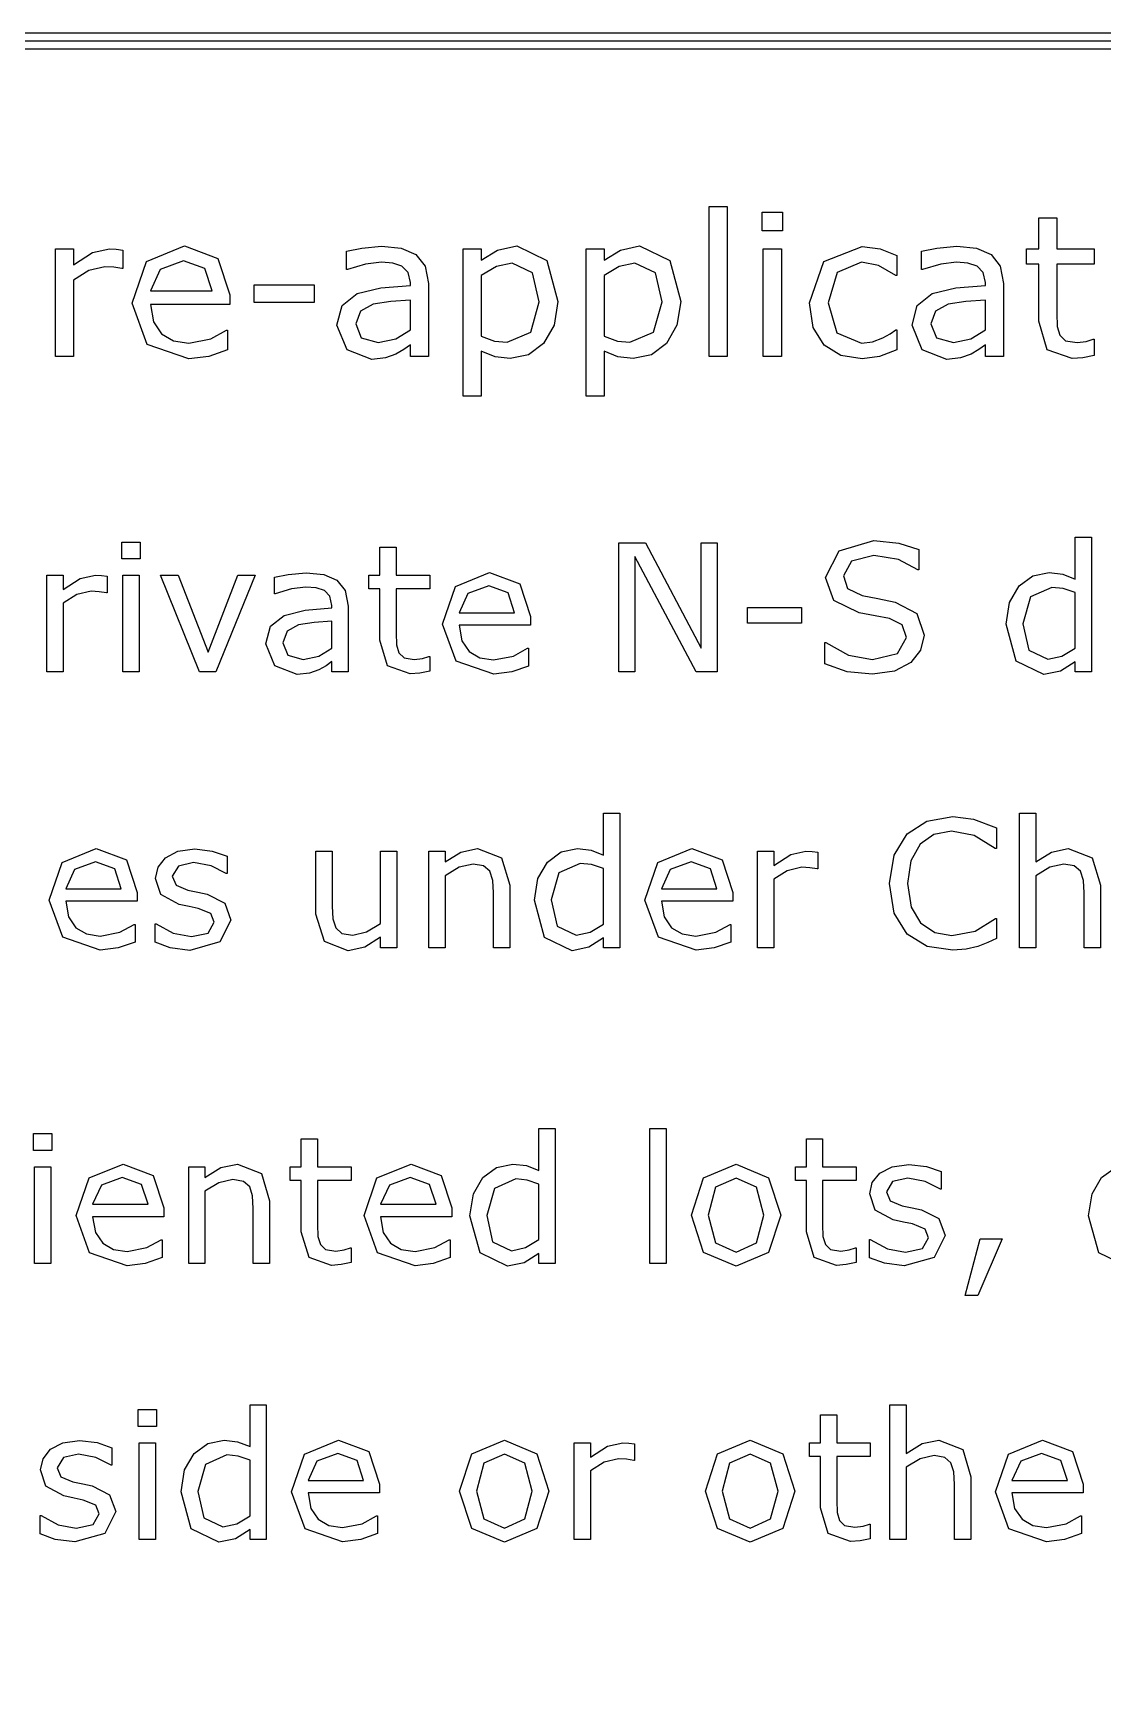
# Model space of a CAD drawing. Extents: x -17 to 192, y 167 to 459.
# Drawn here: x 113.86 to 128.22, y 263.16 to 285.33 of the extents above; entities that cross this region are included whole.
import ezdxf

# ---------------------------------------------------------------- set-up
doc = ezdxf.new("R2010")
doc.units = 0
doc.header["$MEASUREMENT"] = 0
doc.layers.add('Layer 1', color=7, linetype='Continuous')

msp = doc.modelspace()

# ---------------------------------------------------------------- linework, layer by layer
at = {"layer": 'Layer 1', "color": 7}
for points in [[(94.720714, 285.32699), (94.267482, 285.235512), (93.897411, 284.986025), (93.647924, 284.615954), (93.556446, 284.162722), (93.556446, 239.183612), (93.647924, 238.73038), (93.897411, 238.360309), (94.267482, 238.110822), (94.720714, 238.019344), (174.095614, 238.019344), (174.548846, 238.110822), (174.918917, 238.360309), (175.168404, 238.73038), (175.259882, 239.183612), (175.259882, 284.162722), (175.168404, 284.615954), (174.918917, 284.986025), (174.548846, 285.235512), (174.095614, 285.32699), (94.720714, 285.32699)], [(94.720714, 285.221054), (174.095614, 285.221054), (174.50833, 285.13814), (174.844648, 284.911756), (175.071032, 284.575438), (175.153946, 284.162722), (175.153946, 239.183612), (175.071032, 238.770896), (174.844648, 238.434578), (174.50833, 238.208194), (174.095614, 238.12528), (94.720714, 238.12528), (94.307998, 238.208194), (93.97168, 238.434578), (93.745296, 238.770896), (93.662382, 239.183612), (93.662382, 284.162722), (93.745296, 284.575438), (93.97168, 284.911756), (94.307998, 285.13814), (94.720714, 285.221054), (94.720714, 285.221054)], [(94.720714, 285.115118), (174.095614, 285.115118), (174.467815, 285.040769), (174.77038, 284.837488), (174.973661, 284.534923), (175.04801, 284.162722), (175.04801, 239.183612), (174.973661, 238.811411), (174.77038, 238.508846), (174.467815, 238.305565), (174.095614, 238.231216), (94.720714, 238.231216), (94.348513, 238.305565), (94.045948, 238.508846), (93.842667, 238.811411), (93.768318, 239.183612), (93.768318, 284.162722), (93.842667, 284.534923), (94.045948, 284.837488), (94.348513, 285.040769), (94.720714, 285.115118), (94.720714, 285.115118)], [(123.175015, 280.987726), (122.932136, 280.987726), (122.932136, 282.997938), (123.175015, 282.997938), (123.175015, 280.987726)], [(123.91657, 282.672376), (123.642684, 282.672376), (123.642684, 282.924299), (123.91657, 282.924299), (123.91657, 282.672376)], [(128.098479, 281.000646), (127.948619, 280.97093), (127.805217, 280.959315), (127.469319, 281.078171), (127.354339, 281.459284), (127.354339, 282.226678), (127.190268, 282.226678), (127.190268, 282.430799), (127.354339, 282.430799), (127.354339, 282.845501), (127.597218, 282.845501), (127.597218, 282.430799), (128.098479, 282.430799), (128.098479, 282.226678), (127.597218, 282.226678), (127.597218, 281.569097), (127.602378, 281.390813), (127.638551, 281.271957), (127.716066, 281.195733), (127.868511, 281.172476), (127.992534, 281.189277), (128.085554, 281.21899), (128.098465, 281.21899), (128.098479, 281.000646)], [(115.063117, 282.165951), (115.050205, 282.165951), (114.944269, 282.184049), (114.824122, 282.190504), (114.607079, 282.14012), (114.405541, 282.01222), (114.405541, 280.987726), (114.162664, 280.987726), (114.162664, 282.430788), (114.405541, 282.430788), (114.405541, 282.217624), (114.660049, 282.381695), (114.886132, 282.430788), (114.977858, 282.426899), (115.063125, 282.415284), (115.063117, 282.165951)], [(116.499718, 281.684069), (115.436478, 281.684069), (115.476528, 281.451524), (115.586338, 281.290036), (115.745244, 281.197019), (115.949364, 281.166013), (116.245213, 281.224147), (116.458377, 281.34042), (116.471289, 281.34042), (116.471289, 281.075578), (116.22066, 280.98902), (115.951941, 280.95414), (115.391253, 281.147926), (115.189715, 281.700862), (115.382209, 282.262844), (115.891222, 282.470841), (116.340807, 282.300309), (116.49971, 281.815842), (116.499718, 281.684069)], [(119.164929, 280.987726), (118.923341, 280.987726), (118.923341, 281.141462), (118.835491, 281.079452), (118.729555, 281.017439), (118.590027, 280.968348), (118.405285, 280.947684), (118.074556, 281.076875), (117.938907, 281.406312), (118.008669, 281.671154), (118.210208, 281.831352), (118.526726, 281.910158), (118.923341, 281.941164), (118.923341, 281.978629), (118.893625, 282.115572), (118.810943, 282.200836), (118.68692, 282.240886), (118.535769, 282.251232), (118.322602, 282.225382), (118.079723, 282.153037), (118.066811, 282.153037), (118.066811, 282.39979), (118.272226, 282.442425), (118.537068, 282.465681), (118.801908, 282.439832), (118.998279, 282.354567), (119.122302, 282.200828), (119.164937, 281.966993), (119.164929, 280.987726)], [(120.902546, 281.726698), (120.852161, 281.405013), (120.710051, 281.159549), (120.508513, 281.01098), (120.264343, 280.959304), (120.060219, 280.983858), (119.875477, 281.060082), (119.875477, 280.455467), (119.632598, 280.455467), (119.632598, 282.430796), (119.875477, 282.430796), (119.875477, 282.279642), (120.092517, 282.415294), (120.350901, 282.470846), (120.75656, 282.273184), (120.902546, 281.726706), (120.902546, 281.726698)], [(122.551022, 281.726698), (122.500638, 281.405013), (122.358528, 281.159549), (122.156989, 281.01098), (121.912819, 280.959304), (121.708696, 280.983858), (121.523954, 281.060082), (121.523954, 280.455467), (121.281074, 280.455467), (121.281074, 282.430796), (121.523954, 282.430796), (121.523954, 282.279642), (121.740994, 282.415294), (121.999377, 282.470846), (122.405036, 282.273184), (122.551022, 281.726706), (122.551022, 281.726698)], [(123.901068, 280.987726), (123.658188, 280.987726), (123.658188, 282.430788), (123.901068, 282.430788), (123.901068, 280.987726)], [(125.448775, 281.07816), (125.217522, 280.987726), (124.986271, 280.955428), (124.699465, 281.000646), (124.475967, 281.140171), (124.329981, 281.375298), (124.278305, 281.70732), (124.472091, 282.262841), (124.986271, 282.464377), (125.22915, 282.429497), (125.448775, 282.34423), (125.448775, 282.074223), (125.435863, 282.074223), (125.205904, 282.20729), (124.975944, 282.253798), (124.649089, 282.11427), (124.530236, 281.70732), (124.646507, 281.305535), (124.975944, 281.16601), (125.125804, 281.185377), (125.262747, 281.235762), (125.362225, 281.292605), (125.435863, 281.345575), (125.448775, 281.345575), (125.448775, 281.07816)], [(126.8815, 280.987726), (126.639915, 280.987726), (126.639915, 281.141462), (126.552065, 281.079452), (126.446129, 281.017439), (126.306601, 280.968348), (126.121858, 280.947684), (125.79113, 281.076875), (125.655481, 281.406312), (125.725243, 281.671154), (125.926781, 281.831352), (126.243297, 281.910158), (126.639915, 281.941164), (126.639915, 281.978629), (126.610199, 282.115572), (126.527517, 282.200836), (126.403494, 282.240886), (126.25234, 282.251232), (126.039176, 282.225382), (125.796297, 282.153037), (125.783385, 282.153037), (125.783385, 282.39979), (125.9888, 282.442425), (126.253642, 282.465681), (126.518482, 282.439832), (126.714852, 282.354567), (126.838876, 282.200828), (126.881508, 281.966993), (126.8815, 280.987726)], [(116.2633, 281.870102), (116.166407, 282.165951), (115.878311, 282.270594), (115.56696, 282.155614), (115.436478, 281.870102), (116.2633, 281.870102)], [(120.651914, 281.720243), (120.562774, 282.110399), (120.288888, 282.239593), (120.078306, 282.194375), (119.875477, 282.075519), (119.875477, 281.257741), (120.05247, 281.194437), (120.22171, 281.177636), (120.538226, 281.314579), (120.651914, 281.720237), (120.651914, 281.720243)], [(122.300391, 281.720243), (122.21125, 282.110399), (121.937364, 282.239593), (121.726783, 282.194375), (121.523954, 282.075519), (121.523954, 281.257741), (121.700946, 281.194437), (121.870184, 281.177636), (122.186702, 281.314579), (122.300391, 281.720237), (122.300391, 281.720243)], [(117.632723, 281.71249), (116.826571, 281.71249), (116.826571, 281.946326), (117.632723, 281.946326), (117.632723, 281.71249)], [(118.923341, 281.343), (118.923341, 281.744785), (118.661083, 281.725418), (118.423371, 281.68795), (118.254131, 281.594933), (118.189536, 281.423111), (118.264466, 281.235783), (118.493134, 281.173773), (118.72697, 281.222864), (118.923341, 281.343011), (118.923341, 281.343)], [(126.639915, 281.343), (126.639915, 281.744785), (126.377657, 281.725418), (126.139945, 281.68795), (125.970705, 281.594933), (125.906109, 281.423111), (125.981039, 281.235783), (126.209708, 281.173773), (126.443544, 281.222864), (126.639915, 281.343011), (126.639915, 281.343)], [(119.183402, 276.766026), (119.048526, 276.739282), (118.919465, 276.728831), (118.617157, 276.835802), (118.513676, 277.178802), (118.513676, 277.869459), (118.36601, 277.869459), (118.36601, 278.053167), (118.513676, 278.053167), (118.513676, 278.426401), (118.732267, 278.426401), (118.732267, 278.053167), (119.183402, 278.053167), (119.183402, 277.869459), (118.732267, 277.869459), (118.732267, 277.277635), (118.736923, 277.117178), (118.76948, 277.01021), (118.839243, 276.941609), (118.976443, 276.92068), (119.088065, 276.935788), (119.171779, 276.96253), (119.183394, 276.96253), (119.183402, 276.766026)], [(123.0413, 276.754398), (122.756434, 276.754398), (121.935555, 278.30314), (121.935555, 276.754398), (121.720454, 276.754398), (121.720454, 278.485686), (122.077408, 278.485686), (122.826199, 277.071821), (122.826199, 278.485686), (123.0413, 278.485686), (123.0413, 276.754398)], [(125.817871, 277.248554), (125.770201, 277.048567), (125.638814, 276.881133), (125.421385, 276.764862), (125.12373, 276.723005), (124.786542, 276.757885), (124.483071, 276.861369), (124.483071, 277.149722), (124.499343, 277.149722), (124.802812, 276.981127), (125.126047, 276.921829), (125.458583, 277.002058), (125.578344, 277.215997), (125.521371, 277.385754), (125.350451, 277.470632), (125.160927, 277.509002), (124.945827, 277.547372), (124.603985, 277.713641), (124.493527, 278.021761), (124.677238, 278.377554), (125.143489, 278.517079), (125.47835, 278.482196), (125.7481, 278.396157), (125.7481, 278.124081), (125.731829, 278.124081), (125.471378, 278.262444), (125.14233, 278.318253), (124.844674, 278.241516), (124.733054, 278.043854), (124.788863, 277.874095), (124.985363, 277.779916), (125.196979, 277.740382), (125.429521, 277.692713), (125.7202, 277.538069), (125.817868, 277.248554), (125.817871, 277.248554)], [(128.060757, 276.754398), (127.842164, 276.754398), (127.842164, 276.890436), (127.645666, 276.763701), (127.423586, 276.718354), (127.053841, 276.897413), (126.917803, 277.393892), (126.964312, 277.688061), (127.092211, 277.907816), (127.275922, 278.04269), (127.494512, 278.089198), (127.675897, 278.067105), (127.842164, 278.00083), (127.842164, 278.563585), (128.060757, 278.563585), (128.060757, 276.754398)], [(114.856928, 277.814788), (114.845286, 277.814788), (114.749943, 277.83106), (114.641811, 277.836881), (114.446475, 277.791534), (114.26509, 277.676425), (114.26509, 276.754398), (114.046499, 276.754398), (114.046499, 278.053154), (114.26509, 278.053154), (114.26509, 277.861305), (114.494145, 278.008971), (114.697622, 278.053154), (114.780175, 278.049661), (114.856914, 278.03921), (114.856928, 277.814788)], [(115.283644, 276.754398), (115.065054, 276.754398), (115.065054, 278.053154), (115.283644, 278.053154), (115.283644, 276.754398)], [(116.839361, 278.053154), (116.313814, 276.754398), (116.094059, 276.754398), (115.572, 278.053154), (115.809194, 278.053154), (116.211495, 277.019497), (116.610306, 278.053154), (116.839361, 278.053154)], [(118.088121, 276.754398), (117.870692, 276.754398), (117.870692, 276.892762), (117.791629, 276.836951), (117.696284, 276.781139), (117.57071, 276.736957), (117.404444, 276.718357), (117.106788, 276.834628), (116.984701, 277.131122), (117.04749, 277.369479), (117.228872, 277.513656), (117.513738, 277.584583), (117.870692, 277.612486), (117.870692, 277.646207), (117.843951, 277.769455), (117.769537, 277.846192), (117.657914, 277.882239), (117.521876, 277.891552), (117.33003, 277.868295), (117.111437, 277.803184), (117.099821, 277.803184), (117.099821, 278.025262), (117.284694, 278.063631), (117.523051, 278.08456), (117.761409, 278.061303), (117.938142, 277.984563), (118.049762, 277.8462), (118.088132, 277.635748), (118.088121, 276.754398)], [(120.534479, 277.381103), (119.577565, 277.381103), (119.613609, 277.171815), (119.712438, 277.026474), (119.855453, 276.942757), (120.039161, 276.914854), (120.305424, 276.967176), (120.497274, 277.071821), (120.508889, 277.071821), (120.508889, 276.833463), (120.283321, 276.75556), (120.041474, 276.724167), (119.536856, 276.898575), (119.355471, 277.396218), (119.528717, 277.902), (119.986827, 278.089198), (120.391454, 277.935719), (120.534466, 277.499699), (120.534479, 277.381103)], [(120.321704, 277.548533), (120.2345, 277.814796), (119.975214, 277.908977), (119.694997, 277.805496), (119.577565, 277.548533), (120.321704, 277.548533)], [(127.842164, 277.074147), (127.842164, 277.819448), (127.684036, 277.874095), (127.531718, 277.889202), (127.245691, 277.761303), (127.143371, 277.398536), (127.222436, 277.046233), (127.475909, 276.926472), (127.664269, 276.967168), (127.842164, 277.074139), (127.842164, 277.074147)], [(124.172625, 277.406682), (123.447091, 277.406682), (123.447091, 277.617134), (124.172625, 277.617134), (124.172625, 277.406682)], [(117.870692, 277.074147), (117.870692, 277.435752), (117.63466, 277.418316), (117.420721, 277.384598), (117.268406, 277.300881), (117.210269, 277.146235), (117.277706, 276.97764), (117.483507, 276.921829), (117.693958, 276.966011), (117.870692, 277.074147), (117.870692, 277.074147)], [(121.73208, 273.050236), (121.513489, 273.050236), (121.513489, 273.186274), (121.316989, 273.059539), (121.094911, 273.014192), (120.725167, 273.193251), (120.589129, 273.68973), (120.635637, 273.983899), (120.763537, 274.203654), (120.947245, 274.338528), (121.165838, 274.385036), (121.34722, 274.362943), (121.513489, 274.296668), (121.513489, 274.859423), (121.73208, 274.859423), (121.73208, 273.050236)], [(128.182841, 273.050236), (127.96425, 273.050236), (127.96425, 273.789724), (127.953799, 273.957155), (127.915429, 274.080403), (127.831713, 274.152494), (127.689862, 274.176915), (127.502664, 274.132732), (127.315466, 274.019949), (127.315466, 273.050236), (127.096876, 273.050236), (127.096876, 274.859425), (127.315466, 274.859425), (127.315466, 274.204815), (127.527082, 274.337366), (127.751486, 274.385036), (128.072396, 274.258301), (128.182854, 273.893208), (128.182841, 273.050236)], [(126.788742, 273.17581), (126.672471, 273.123488), (126.537595, 273.072329), (126.382954, 273.03512), (126.200408, 273.018849), (125.857405, 273.07117), (125.58998, 273.237439), (125.415573, 273.517654), (125.352784, 273.914142), (125.413247, 274.296676), (125.587655, 274.581542), (125.853918, 274.753624), (126.201569, 274.812922), (126.479458, 274.779204), (126.788742, 274.660607), (126.788742, 274.387367), (126.771306, 274.387367), (126.487602, 274.561775), (126.186459, 274.616422), (125.949266, 274.573403), (125.762068, 274.442014), (125.636494, 274.221098), (125.592311, 273.914142), (125.641145, 273.600206), (125.769042, 273.386267), (125.958566, 273.258368), (126.188785, 273.217672), (126.500392, 273.274645), (126.772468, 273.445565), (126.78874, 273.445565), (126.788742, 273.17581)], [(115.255739, 273.676919), (114.298821, 273.676919), (114.334866, 273.467632), (114.433698, 273.322291), (114.576713, 273.238574), (114.760421, 273.210671), (115.026684, 273.262992), (115.218533, 273.367638), (115.230148, 273.367638), (115.230148, 273.12928), (115.004581, 273.051376), (114.762736, 273.019984), (114.258118, 273.194391), (114.076733, 273.692035), (114.249977, 274.197817), (114.708089, 274.385015), (115.112716, 274.231536), (115.255728, 273.795516), (115.255739, 273.676919)], [(115.042961, 273.84435), (114.955757, 274.110613), (114.696471, 274.204794), (114.416257, 274.101313), (114.298821, 273.84435), (115.042961, 273.84435)], [(116.514963, 273.42461), (116.367297, 273.132767), (115.96616, 273.018822), (115.701061, 273.052541), (115.499909, 273.128116), (115.499909, 273.373451), (115.511524, 273.373451), (115.741743, 273.249038), (115.98475, 273.203694), (116.210317, 273.250203), (116.291708, 273.396705), (116.247526, 273.512976), (116.077769, 273.580415), (115.955683, 273.604836), (115.819645, 273.635068), (115.576636, 273.767618), (115.505712, 273.983883), (115.538266, 274.135037), (115.639424, 274.261772), (115.804529, 274.347815), (116.030097, 274.380369), (116.264967, 274.351302), (116.46379, 274.282701), (116.46379, 274.048994), (116.452175, 274.048994), (116.248698, 274.152478), (116.01383, 274.195497), (115.811517, 274.148988), (115.728964, 274.01295), (115.77896, 273.892028), (115.93709, 273.825753), (116.071964, 273.797847), (116.197538, 273.772262), (116.432408, 273.652504), (116.514961, 273.42461), (116.514963, 273.42461)], [(118.74157, 273.050236), (118.522979, 273.050236), (118.522979, 273.194413), (118.311363, 273.0607), (118.088121, 273.014192), (117.769537, 273.138601), (117.655591, 273.506023), (117.655591, 274.348992), (117.874182, 274.348992), (117.874182, 273.609504), (117.883469, 273.439747), (117.923003, 273.319986), (118.004391, 273.245572), (118.149732, 273.222315), (118.334604, 273.266498), (118.522966, 273.379282), (118.522966, 274.348989), (118.741556, 274.348989), (118.74157, 273.050236)], [(120.257755, 273.050236), (120.039161, 273.050236), (120.039161, 273.789724), (120.028684, 273.957155), (119.990314, 274.080403), (119.9066, 274.152494), (119.764749, 274.176915), (119.577551, 274.132732), (119.390354, 274.019949), (119.390354, 273.050236), (119.17176, 273.050236), (119.17176, 274.348992), (119.390354, 274.348992), (119.390354, 274.204815), (119.601967, 274.337366), (119.826373, 274.385036), (120.147283, 274.258301), (120.257741, 273.893208), (120.257755, 273.050236)], [(121.513489, 273.369985), (121.513489, 274.115286), (121.355359, 274.169933), (121.203043, 274.18504), (120.917016, 274.057141), (120.814696, 273.694374), (120.893759, 273.342071), (121.147232, 273.22231), (121.335594, 273.263006), (121.513489, 273.369977), (121.513489, 273.369985)], [(123.249429, 273.676941), (122.292512, 273.676941), (122.328556, 273.467653), (122.427385, 273.322312), (122.5704, 273.238595), (122.754108, 273.210692), (123.020371, 273.263014), (123.212221, 273.367659), (123.223836, 273.367659), (123.223836, 273.129301), (122.998268, 273.051398), (122.756421, 273.020005), (122.251803, 273.194413), (122.070418, 273.692056), (122.243664, 274.197838), (122.701774, 274.385036), (123.106401, 274.231557), (123.249416, 273.795537), (123.249429, 273.676941)], [(123.036651, 273.844371), (122.949447, 274.110634), (122.690161, 274.204815), (122.409944, 274.101334), (122.292512, 273.844371), (123.036651, 273.844371)], [(124.391216, 274.110634), (124.3796, 274.110634), (124.284258, 274.126906), (124.176126, 274.132727), (123.980789, 274.08738), (123.799404, 273.972271), (123.799404, 273.050236), (123.580814, 273.050236), (123.580814, 274.348992), (123.799404, 274.348992), (123.799404, 274.157143), (124.028459, 274.304809), (124.231934, 274.348992), (124.314489, 274.345499), (124.391226, 274.335048), (124.391216, 274.110634)], [(114.111624, 270.333093), (113.865128, 270.333093), (113.865128, 270.559822), (114.111624, 270.559822), (114.111624, 270.333093)], [(118.129978, 268.828523), (117.995104, 268.801779), (117.866043, 268.791328), (117.563736, 268.898299), (117.460252, 269.241299), (117.460252, 269.931956), (117.312589, 269.931956), (117.312589, 270.115664), (117.460252, 270.115664), (117.460252, 270.488898), (117.678845, 270.488898), (117.678845, 270.115664), (118.129978, 270.115664), (118.129978, 269.931956), (117.678845, 269.931956), (117.678845, 269.340131), (117.683502, 269.179675), (117.716059, 269.072707), (117.785822, 269.004106), (117.923024, 268.983177), (118.034643, 268.998285), (118.11836, 269.025026), (118.129975, 269.025026), (118.129978, 268.828523)], [(120.865856, 268.816908), (120.647263, 268.816908), (120.647263, 268.952946), (120.450765, 268.826211), (120.228685, 268.780864), (119.858941, 268.959923), (119.722903, 269.456402), (119.769411, 269.750571), (119.89731, 269.970326), (120.081021, 270.1052), (120.299612, 270.151708), (120.480996, 270.129615), (120.647263, 270.06334), (120.647263, 270.626095), (120.865856, 270.626095), (120.865856, 268.816908)], [(122.354136, 268.816908), (122.135542, 268.816908), (122.135542, 270.626097), (122.354136, 270.626097), (122.354136, 268.816908)], [(124.906301, 268.828536), (124.771427, 268.801792), (124.642363, 268.791341), (124.340059, 268.898312), (124.236575, 269.241312), (124.236575, 269.931969), (124.088911, 269.931969), (124.088911, 270.115677), (124.236575, 270.115677), (124.236575, 270.488911), (124.455165, 270.488911), (124.455165, 270.115677), (124.906301, 270.115677), (124.906301, 269.931969), (124.455165, 269.931969), (124.455165, 269.340145), (124.459822, 269.179688), (124.492379, 269.07272), (124.562142, 269.004119), (124.699344, 268.98319), (124.810963, 268.998298), (124.89468, 269.02504), (124.906295, 269.02504), (124.906301, 268.828536)], [(129.167664, 268.816908), (128.949073, 268.816908), (128.949073, 268.952946), (128.752573, 268.826211), (128.530495, 268.780864), (128.160751, 268.959923), (128.024713, 269.456402), (128.071221, 269.750571), (128.199118, 269.970326), (128.382829, 270.1052), (128.601419, 270.151708), (128.782804, 270.129615), (128.949073, 270.06334), (128.949073, 270.626095), (129.167664, 270.626095), (129.167664, 268.816908)], [(114.097672, 268.816908), (113.879082, 268.816908), (113.879082, 270.115664), (114.097672, 270.115664), (114.097672, 268.816908)], [(115.617344, 269.443613), (114.660427, 269.443613), (114.696471, 269.234325), (114.795304, 269.088984), (114.938319, 269.005267), (115.122027, 268.977364), (115.38829, 269.029686), (115.580139, 269.134331), (115.591754, 269.134331), (115.591754, 268.895973), (115.366186, 268.81807), (115.124342, 268.786677), (114.619721, 268.961085), (114.438339, 269.458728), (114.611582, 269.96451), (115.069695, 270.151708), (115.474319, 269.998229), (115.617334, 269.562209), (115.617344, 269.443613)], [(117.0347, 268.816908), (116.816106, 268.816908), (116.816106, 269.556396), (116.805655, 269.723827), (116.767286, 269.847075), (116.683572, 269.919166), (116.541718, 269.943587), (116.35452, 269.899404), (116.167325, 269.786621), (116.167325, 268.816908), (115.948732, 268.816908), (115.948732, 270.115664), (116.167325, 270.115664), (116.167325, 269.971487), (116.378939, 270.104038), (116.603342, 270.151708), (116.924255, 270.024973), (117.034713, 269.65988), (117.0347, 268.816908)], [(119.481058, 269.443599), (118.524141, 269.443599), (118.560185, 269.234311), (118.659017, 269.088971), (118.802029, 269.005254), (118.98574, 268.977351), (119.252003, 269.029672), (119.44385, 269.134318), (119.455465, 269.134318), (119.455465, 268.89596), (119.229897, 268.818056), (118.988052, 268.786664), (118.483432, 268.961071), (118.302047, 269.458715), (118.475293, 269.964497), (118.933405, 270.151695), (119.33803, 269.998216), (119.481045, 269.562196), (119.481058, 269.443599)], [(123.893575, 269.465705), (123.730793, 268.964574), (123.294773, 268.780864), (122.856428, 268.964574), (122.69481, 269.465705), (122.856428, 269.966836), (123.294773, 270.151708), (123.730793, 269.966836), (123.893575, 269.465705), (123.893575, 269.465705)], [(126.098088, 269.191304), (125.950422, 268.899461), (125.549285, 268.785515), (125.284183, 268.819234), (125.083034, 268.894809), (125.083034, 269.140144), (125.094649, 269.140144), (125.324866, 269.015732), (125.567874, 268.970387), (125.793442, 269.016896), (125.874833, 269.163398), (125.830648, 269.279669), (125.660891, 269.347109), (125.538807, 269.37153), (125.402769, 269.401761), (125.15976, 269.534312), (125.088834, 269.750576), (125.121391, 269.90173), (125.222546, 270.028465), (125.387654, 270.114508), (125.613221, 270.147062), (125.848089, 270.117995), (126.046915, 270.049394), (126.046915, 269.815688), (126.0353, 269.815688), (125.831825, 269.919171), (125.596955, 269.96219), (125.394644, 269.915682), (125.312089, 269.779644), (125.362087, 269.658721), (125.520215, 269.592446), (125.655092, 269.56454), (125.780665, 269.538955), (126.015536, 269.419197), (126.098088, 269.191304), (126.098088, 269.191304)], [(115.404567, 269.611043), (115.317363, 269.877306), (115.058077, 269.971487), (114.777862, 269.868006), (114.660427, 269.611043), (115.404567, 269.611043)], [(119.26828, 269.61103), (119.181076, 269.877293), (118.92179, 269.971474), (118.641576, 269.867993), (118.524141, 269.61103), (119.26828, 269.61103)], [(120.647263, 269.136657), (120.647263, 269.881958), (120.489135, 269.936605), (120.336817, 269.951712), (120.05079, 269.823813), (119.94847, 269.461046), (120.027536, 269.108743), (120.281009, 268.988982), (120.469368, 269.029678), (120.647263, 269.136649), (120.647263, 269.136657)], [(123.668007, 269.465705), (123.569175, 269.840101), (123.294773, 269.963349), (123.018046, 269.840101), (122.920378, 269.465705), (123.01921, 269.094797), (123.294773, 268.969223), (123.568013, 269.093635), (123.668007, 269.465705), (123.668007, 269.465705)], [(126.864318, 269.148282), (126.536433, 268.386701), (126.366674, 268.386701), (126.568988, 269.148282), (126.864318, 269.148282)], [(116.990514, 265.112746), (116.771924, 265.112746), (116.771924, 265.248784), (116.575426, 265.122049), (116.353346, 265.076702), (115.983601, 265.255761), (115.847563, 265.75224), (115.894072, 266.046409), (116.021971, 266.266164), (116.205679, 266.401038), (116.424272, 266.447546), (116.605655, 266.425453), (116.771924, 266.359178), (116.771924, 266.921933), (116.990514, 266.921933), (116.990514, 265.112746)], [(126.444578, 265.112746), (126.225988, 265.112746), (126.225988, 265.852234), (126.21551, 266.019665), (126.17714, 266.142913), (126.093426, 266.215004), (125.951575, 266.239425), (125.764378, 266.195242), (125.57718, 266.082459), (125.57718, 265.112746), (125.358587, 265.112746), (125.358587, 266.921935), (125.57718, 266.921935), (125.57718, 266.267325), (125.788793, 266.399876), (126.013199, 266.447546), (126.334109, 266.320811), (126.444568, 265.955718), (126.444578, 265.112746)], [(115.518515, 266.628931), (115.272019, 266.628931), (115.272019, 266.85566), (115.518515, 266.85566), (115.518515, 266.628931)], [(125.094662, 265.124374), (124.959786, 265.09763), (124.830725, 265.087179), (124.528418, 265.19415), (124.424937, 265.53715), (124.424937, 266.227807), (124.27727, 266.227807), (124.27727, 266.411515), (124.424937, 266.411515), (124.424937, 266.784749), (124.643527, 266.784749), (124.643527, 266.411515), (125.094662, 266.411515), (125.094662, 266.227807), (124.643527, 266.227807), (124.643527, 265.635983), (124.648184, 265.475526), (124.680738, 265.368558), (124.750504, 265.299957), (124.887703, 265.279028), (124.999323, 265.294136), (125.083039, 265.320878), (125.094655, 265.320878), (125.094662, 265.124374)], [(114.970873, 265.487142), (114.823209, 265.195299), (114.42207, 265.081353), (114.156971, 265.115072), (113.955821, 265.190647), (113.955821, 265.435982), (113.967437, 265.435982), (114.197656, 265.31157), (114.440664, 265.266225), (114.666232, 265.312734), (114.74762, 265.459236), (114.703438, 265.575507), (114.533681, 265.642947), (114.411595, 265.667368), (114.275557, 265.697599), (114.03255, 265.83015), (113.961624, 266.046414), (113.994181, 266.197568), (114.095336, 266.324303), (114.260441, 266.410346), (114.486009, 266.4429), (114.720879, 266.413833), (114.919703, 266.345232), (114.919703, 266.111526), (114.908087, 266.111526), (114.704612, 266.215009), (114.469742, 266.258028), (114.267429, 266.21152), (114.184876, 266.075482), (114.234872, 265.954559), (114.393002, 265.888284), (114.527879, 265.860378), (114.653453, 265.834793), (114.88832, 265.715035), (114.970873, 265.487142), (114.970873, 265.487142)], [(118.507863, 265.739451), (117.550946, 265.739451), (117.58699, 265.530163), (117.68582, 265.384822), (117.828835, 265.301105), (118.012546, 265.273202), (118.278806, 265.325524), (118.470655, 265.430169), (118.48227, 265.430169), (118.48227, 265.191811), (118.256703, 265.113908), (118.014858, 265.082515), (117.510237, 265.256923), (117.328852, 265.754566), (117.502099, 266.260348), (117.960208, 266.447546), (118.364835, 266.294067), (118.50785, 265.858047), (118.507863, 265.739451)], [(120.783301, 265.761543), (120.620522, 265.260412), (120.184502, 265.076702), (119.746157, 265.260412), (119.584539, 265.761543), (119.746157, 266.262674), (120.184502, 266.447546), (120.620522, 266.262674), (120.783301, 265.761543), (120.783301, 265.761543)], [(124.081934, 265.761543), (123.919155, 265.260412), (123.483135, 265.076702), (123.04479, 265.260412), (122.883172, 265.761543), (123.04479, 266.262674), (123.483135, 266.447546), (123.919155, 266.262674), (124.081934, 265.761543), (124.081934, 265.761543)], [(127.952622, 265.739451), (126.995705, 265.739451), (127.031751, 265.530163), (127.130581, 265.384822), (127.273596, 265.301105), (127.457304, 265.273202), (127.723567, 265.325524), (127.915416, 265.430169), (127.927031, 265.430169), (127.927031, 265.191811), (127.701466, 265.113908), (127.459619, 265.082515), (126.955001, 265.256923), (126.773616, 265.754566), (126.94686, 266.260348), (127.404972, 266.447546), (127.809599, 266.294067), (127.952611, 265.858047), (127.952622, 265.739451)], [(115.504561, 265.112746), (115.28597, 265.112746), (115.28597, 266.411502), (115.504561, 266.411502), (115.504561, 265.112746)], [(116.771924, 265.432495), (116.771924, 266.177796), (116.613796, 266.232443), (116.461478, 266.24755), (116.17545, 266.119651), (116.073131, 265.756884), (116.152196, 265.404581), (116.405667, 265.28482), (116.594029, 265.325516), (116.771924, 265.432487), (116.771924, 265.432495)], [(118.295086, 265.906881), (118.207882, 266.173144), (117.948596, 266.267325), (117.668381, 266.163844), (117.550946, 265.906881), (118.295086, 265.906881)], [(120.557736, 265.761543), (120.458904, 266.135939), (120.184502, 266.259187), (119.907775, 266.135939), (119.810107, 265.761543), (119.908939, 265.390635), (120.184502, 265.265061), (120.457742, 265.389473), (120.557736, 265.761543), (120.557736, 265.761543)], [(121.932067, 266.173144), (121.920452, 266.173144), (121.825107, 266.189416), (121.716975, 266.195237), (121.521638, 266.14989), (121.340254, 266.034781), (121.340254, 265.112746), (121.121663, 265.112746), (121.121663, 266.411502), (121.340254, 266.411502), (121.340254, 266.219653), (121.569311, 266.367319), (121.772786, 266.411502), (121.855338, 266.408009), (121.932078, 266.397558), (121.932067, 266.173144)], [(123.856366, 265.761543), (123.757537, 266.135939), (123.483135, 266.259187), (123.206408, 266.135939), (123.10874, 265.761543), (123.207569, 265.390635), (123.483135, 265.265061), (123.756373, 265.389473), (123.856366, 265.761543), (123.856366, 265.761543)], [(127.739844, 265.906881), (127.652643, 266.173144), (127.393354, 266.267325), (127.11314, 266.163844), (126.995705, 265.906881), (127.739844, 265.906881)]]:
    msp.add_lwpolyline(points, dxfattribs=at)
msp.add_lwpolyline([(115.297598, 278.270575), (115.051102, 278.270575), (115.051102, 278.497312), (115.297598, 278.497312), (115.297598, 278.270575)], close=True, dxfattribs=at)

doc.saveas('drawing.dxf')
